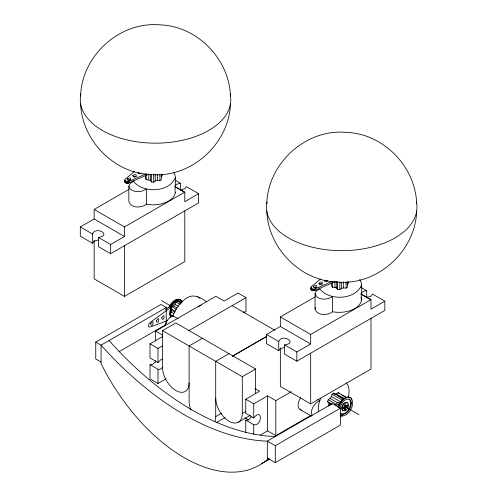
<?xml version="1.0" encoding="UTF-8"?>
<svg xmlns="http://www.w3.org/2000/svg" width="497" height="497" viewBox="0 0 497 497"><rect width="100%" height="100%" fill="white"/><g stroke="black" fill="none" stroke-linecap="round" stroke-linejoin="round"><path stroke-width="0.75" d="M343.135 408.708L342.936 407.571L344.005 406.931L344.912 407.639L343.135 408.708L343.147 407.757L344.93 406.689L344.961 404.813L345.775 404.328L345.744 406.204L344.508 405.689M344.471 408.13L344.496 406.639L345.545 406.012L347.478 406.105L347.49 405.154L345.744 406.204M344.912 407.639L344.875 409.876L345.688 409.391L345.726 407.155L347.478 406.105M170.03 310.377L170.098 313.899L171.701 316.086M80.589 95.933C81.825 55.819 119.473 21.346 159.754 24.85C197.054 25.9 229.16 58.919 230.484 95.933M230.484 103.506C229.247 143.627 191.6 178.1 151.324 174.596C114.018 173.546 81.912 140.521 80.589 103.506M266.783 203.435C268.026 163.32 305.674 128.847 345.949 132.351C383.249 133.401 415.355 166.42 416.685 203.435M416.685 211.008C415.442 251.128 377.801 285.601 337.519 282.097C300.219 281.047 268.113 248.022 266.783 211.008M172.08 316.471L170.751 315.707L170.123 314.384L171.279 312.11L171.496 310.178L170.751 308.718L171.751 306.692L173.583 305.941L175.106 304.369L176.205 302.077L177.833 301.375L181.156 303.294M348.614 404.862C348.602 407.683 346.216 411.485 343.06 410.764C340.588 407.969 344.061 401.949 347.72 402.725L348.614 404.862L347.95 404.483M349.037 398.929C352.006 401.495 350.379 406.117 348.844 409.062A8.53 4.927 -60 0 1 344.62 413.305L343.048 414.001L340.414 413.79M348.416 396.873C349.341 392.257 349.9 386.374 346.092 382.87M198.626 193.668L184.791 201.658L184.791 192.134L124.474 226.961L124.474 236.485L94.15 218.978L80.315 226.961L80.315 236.174L92.535 243.232L92.535 234.019C95.909 225.545 112.223 235.448 98.425 237.417L98.425 246.63L110.638 253.687L198.626 202.888L198.626 193.668L186.412 186.617L184.685 188.817L180.585 189.835M92.535 243.232L94.256 241.033L98.356 240.008M173.894 172.478C177.323 178.535 174.186 186.294 175.298 192.879C174.546 196.88 171.322 199.62 167.943 201.533C161.295 204.745 153.641 205.547 146.404 204.255C141.583 208.094 130.81 208.485 128.853 201.496L128.853 186.139L130.233 183.356L133.587 181.386M384.827 301.17L370.992 309.159L370.992 299.635L310.675 334.462L310.675 343.986L280.351 326.473L266.516 334.462L266.516 343.675L278.73 350.733L278.73 341.514C282.103 333.046 298.417 342.949 284.619 344.918L284.619 354.131L296.839 361.182L384.827 310.389L384.827 301.17L372.607 294.118L370.886 296.318L366.786 297.336M278.73 350.733L280.451 348.527L284.557 347.509M359.741 279.37C363.729 285.495 360.344 293.584 361.499 300.381C360.747 304.381 357.523 307.121 354.144 309.035C347.49 312.246 339.836 313.048 332.605 311.756C327.778 315.595 317.011 315.986 315.055 308.997L315.055 293.64L316.434 290.857L319.788 288.887M315.055 308.997L315.427 307.556M361.139 294.081C361.592 291.609 364.549 290.826 366.718 290.72L366.718 297.628M164.749 325.976C165.843 321.665 168.651 317.421 172.931 315.781C175.422 308.867 179.945 302.642 186.052 298.486C192.786 293.205 200.676 297.38 206.535 301.822M331.412 404.266L327.591 401.793L328.225 399.743L330.064 398.451L331.369 396.587L332.046 394.283L333.673 393.102L343.651 398.861M338.059 406.968L339.675 403.079L338.345 402.309L334.736 405.111M338.084 407.111C339.656 402.259 344.148 395.494 350.025 397.221L351.155 398.302L351.845 399.93M338.749 407.497C340.321 402.645 344.812 395.879 350.689 397.606C356.225 404.142 348.621 417.542 340.091 415.883M339.675 408.372C340.799 404.073 344.514 397.904 349.702 399.315L351.18 401.514L351.348 403.204A9.194 5.312 -60 0 1 349.509 409.447A8.53 4.927 -60 0 1 345.285 413.69L342.29 414.548L340.165 413.299M328.405 406.155L328.964 404.415L328.753 402.732M320.671 398.252L318.931 403.309L318.198 408.149L318.465 411.721M175.298 177.522C169.508 192.836 141.434 193.693 133.034 180.442M361.499 285.023C355.709 300.337 327.629 301.188 319.236 287.943M148.796 174.167L128.363 183.176L126.35 183.182L124.915 182.337L125.027 179.342L134.364 171.508M124.728 181.523L125.027 180.877M334.997 281.662L314.564 290.677L312.545 290.683L311.11 289.832L311.228 286.844L320.559 279.01M169.005 307.308C170.813 303.151 175.18 297.927 180.249 299.442L182.169 302.232M169.955 307.096C171.726 303.089 176.752 297.641 181.374 300.542M175.646 300.561L176.286 299.554M170.844 306.084L173.478 302.828L175.043 301.716A8.53 4.927 -60 0 1 179.274 301.083L180.914 302.4M171.508 306.469L174.143 303.213L175.708 302.101A8.53 4.927 -60 0 1 179.939 301.462M138.234 172.099C137.29 173.826 140.589 174.31 141.49 173.229M327.877 280.457C327.101 281.65 324.597 281.637 324.181 280.165M155.71 361.319L152.772 364.363L150.007 364.755L150.007 378.863L157.99 383.467L165.892 378.9M162.525 336.618L150.007 343.843L150.007 357.952L157.99 362.562L160.755 359.753L162.83 359.176M251.47 416.716L248.531 419.76L245.767 420.151L245.767 432.775M254.949 388.567L259.602 391.257L245.767 399.24L245.767 413.349L253.743 417.958C262.348 406.993 262.77 426.072 253.743 424.755L245.767 420.151M300.791 397.681C298.504 400.905 296.33 406.614 300.07 409.565L311.377 416.088M175.168 185.716L176.708 184.213L180.523 183.219L180.523 190.127M162.83 367.153L160.755 368.973L158.68 369.551L150.007 364.755M127.425 180.125L129.052 179.56L130.68 180.125M133.016 176.77L134.644 176.205L136.271 176.77M138.234 173.633L139.377 173.111L140.8 173.223M198.216 307.053L199.353 306.164M313.619 287.626L315.247 287.061L316.881 287.626M319.211 284.272L320.354 283.744L322.174 284.035C323.609 278.792 314.297 285.408 322.174 284.098M324.429 281.134L326.057 280.569L327.386 280.898M336.065 405.875L339.675 403.079M150.541 174.509L150.541 180.653L151.436 182.026L153.685 182.169L155.257 180.958L157.375 180.43L159.91 180.622L161.332 179.566L161.332 174.192M336.742 281.246L336.742 288.154L337.631 289.527L339.886 289.67L341.451 288.459L343.576 287.931L346.111 288.123L347.533 287.067L347.533 281.693M333.673 393.102L334.773 394.127L336.289 393.947L338.122 392.58L346.105 397.184M165.507 309.556L170.521 305.903L176.41 309.382M161.239 176.516L162.339 175.733L162.339 174.192M346.887 284.408L348.534 283.234L348.534 281.693M94.15 218.978L94.15 209.454L129.003 189.332M98.425 237.417L110.638 244.468L124.474 236.485M94.15 240.473L94.15 278.867L124.474 296.38L184.791 261.552L184.791 210.871M101.071 362.071L95.753 359.002L95.753 342.079L160.922 304.456L166.24 307.525L166.24 323.677M166.24 307.525L101.071 345.154L95.753 342.079M119.025 351.708L165.576 324.833M155.598 340.992L155.598 331.095L215.915 296.274L224.159 301.033L237.995 293.044L245.972 297.653L245.972 311.762L243.207 312.153M189.115 382.839A18.811 10.859 60 0 1 175.814 390.518A18.811 10.859 60 0 1 162.513 367.482L162.513 330.623L175.814 322.944L255.613 369.016L255.613 393.587M150.007 343.843L157.99 348.453L162.6 345.788M188.574 330.791L245.972 297.653M202.409 338.302L189.115 345.98L189.115 401.265A18.811 10.859 60 0 0 190.891 409.975M280.351 326.473L280.351 316.956L315.197 296.833M229.011 353.659L215.71 361.338L215.71 416.623A18.811 10.859 60 0 1 214.828 421.618M232.466 356.132L266.647 336.394M232.466 356.243L266.647 336.506M162.513 330.623L242.312 376.695L255.613 369.016M284.619 344.918L296.839 351.969L310.675 343.986M215.71 416.623L221.699 413.169M216.468 422.549L225.116 417.555M245.767 399.24L253.743 403.85L267.579 395.861L275.829 400.625L291.242 391.723M215.71 398.196A18.811 10.859 60 0 0 229.011 421.232A18.811 10.859 60 0 0 242.312 413.554L245.636 411.634M238.417 422.164L250.389 415.25M280.351 347.975L280.351 386.368L310.675 403.875L370.992 369.054L370.992 318.372M260.335 435.061L267.579 430.88L275.829 435.639L310.675 415.517M269.312 458.414L267.318 459.57A150.666 86.987 60 0 1 101.071 363.587L101.071 345.154A275.568 159.096 60 0 0 267.318 441.137L275.301 445.741L340.47 408.118L340.47 425.034L275.301 462.664L267.318 458.054M200.024 305.835L201.366 305.177M180.423 302.977L181.653 302.424M124.728 179.989L124.915 180.796L125.753 181.442L128.363 181.641L146.671 173.571M310.923 287.49L311.11 288.297L311.948 288.943L314.564 289.142L332.158 281.389M167.744 320.453L151.063 326.765L149.057 327.032L148.448 326.461L148.671 324.168L149.92 322.646L171.85 306.668C170.198 309.768 168.974 313.725 170.614 317.067M340.917 415.958L342.669 415.759M145.385 175.46L145.385 178.529L146.211 179.74L148.765 179.871L150.541 180.653M331.58 282.961L331.58 286.03L332.412 287.235L334.959 287.372L336.742 288.154M300.07 409.565L301.505 409.957M343.054 410.578L342.396 410.379C339.923 407.583 343.396 401.564 347.055 402.34L347.552 402.818M344.496 406.639L345.726 407.155M344.458 408.876L345.688 409.391M175.379 180.249L180.523 183.219M360.934 287.378L366.718 290.72M174.907 186.431L184.791 192.134M361.102 293.926L370.992 299.635M175.242 186.959L184.25 192.14M360.797 294.087L370.445 299.641M94.15 209.454L124.474 226.961M280.351 316.956L310.675 334.462M232.142 305.643L274.698 330.213M80.315 226.961L92.535 234.019M266.516 334.462L278.73 341.514M341.122 394.599L345.775 397.289M336.289 393.947L344.272 398.551M176.205 302.077L180.194 304.381M350.683 402.825L351.348 403.204M175.043 301.716L175.708 302.101M334.773 394.127L336.102 394.891M337.432 395.662L342.091 398.346M332.046 394.283L342.681 400.427M175.106 304.369L178.429 306.289M331.369 396.587L341.346 402.346M173.583 305.941L176.913 307.86M161.575 300.617L170.216 305.612M344.98 406.614L358.946 414.678M346.974 407.9L347.639 408.286M348.844 409.062L349.509 409.447M330.064 398.451L337.382 402.676M170.751 308.718L175.41 311.408M328.225 399.743L336.202 404.353M344.744 410.081L345.409 410.466M171.496 310.178L174.82 312.097M340.47 408.118L332.487 403.508L267.318 441.137L267.318 459.57M327.591 401.793L332.251 404.477M171.279 312.11L173.938 313.644M344.62 413.305L345.285 413.69M328.964 404.415L330.294 405.185M172.931 315.781L178.249 318.85M317.856 399.47L319.851 400.625C314.334 402.881 309.824 409.913 312.041 415.803M170.123 314.384L173.447 316.303M155.598 331.095L162.575 335.127M244.971 417.822L248.96 420.127M176.857 299.312L177.547 299.784M197.228 296.448L197.738 296.821M198.266 297.2L199.85 298.349M338.122 392.58L339.128 393.45M182.076 301.194L180.249 299.442M170.061 314.818L171.036 315.701M315.055 293.64C317.011 300.629 327.778 300.238 332.605 296.392L332.605 311.756M128.853 186.139C130.81 193.128 141.583 192.737 146.404 188.897L146.404 204.255M361.157 297.156L361.499 300.381M175.236 192.246L175.298 192.879M310.929 289.434L311.228 286.844M346.111 281.985L346.111 288.123M343.576 281.787L343.576 287.931M341.451 282.315L341.451 288.459M339.886 281.992L339.886 289.67M337.631 281.849L337.631 289.527M334.959 281.234L334.959 287.372M332.412 282.631L332.412 287.235M315.154 288.931L315.154 290.465M314.564 289.142L314.564 290.677M313.899 289.248L313.899 290.788M313.209 289.254L313.209 290.788M312.545 289.148L312.545 290.683M311.948 288.943L311.948 290.478M311.11 288.297L311.11 289.832M310.675 353.199L310.675 403.875M296.839 351.969L296.839 361.182M275.829 400.625L275.829 435.639M275.301 445.741L275.301 462.664M267.579 395.861L267.579 430.88M253.743 403.85L253.743 417.958M253.743 424.755L253.743 434.409M242.312 376.695L242.312 413.554M159.91 174.484L159.91 180.622M157.99 348.453L157.99 362.562M157.99 369.358L157.99 383.467M157.375 174.285L157.375 180.43M155.598 360.785L155.598 362.307M155.257 174.049L155.257 180.958M153.685 174.49L153.685 182.169M151.436 174.348L151.436 182.026M148.765 174.497L148.765 179.871M146.211 175.13L146.211 179.74M128.959 181.43L128.959 182.964M128.363 181.641L128.363 183.176M127.704 181.753L127.704 183.287M127.015 181.753L127.015 183.287M126.35 181.647L126.35 183.182M125.753 181.442L125.753 182.983M124.915 180.796L124.915 182.337M124.735 180.399L124.735 181.939M124.474 245.698L124.474 296.38M110.638 244.468L110.638 253.687M275.301 436.528A275.568 159.096 60 0 1 109.048 340.544M269.138 459.52A150.666 86.987 60 0 1 261.683 463.378M179.274 301.083A9.194 5.312 -60 0 1 180.249 302.014M416.436 202.068A75.233 43.438 0 0 1 341.737 250.662A75.233 43.438 0 0 1 267.032 202.068M230.092 93.883A75.233 43.438 0 0 1 155.536 143.161A75.233 43.438 0 0 1 80.986 93.883M150.622 324.025C152.921 329.641 154.797 316.974 150.622 324.025M156.325 320.863C158.624 326.479 160.5 313.812 156.325 320.863M161.649 317.912C163.948 323.522 165.824 310.855 161.649 317.912M127.232 178.864C130.071 183.977 133.208 175.224 127.232 178.864M132.829 175.503C135.662 180.622 138.8 171.869 132.829 175.503M313.433 286.365C316.266 291.478 319.403 282.725 313.433 286.365"/></g></svg>
